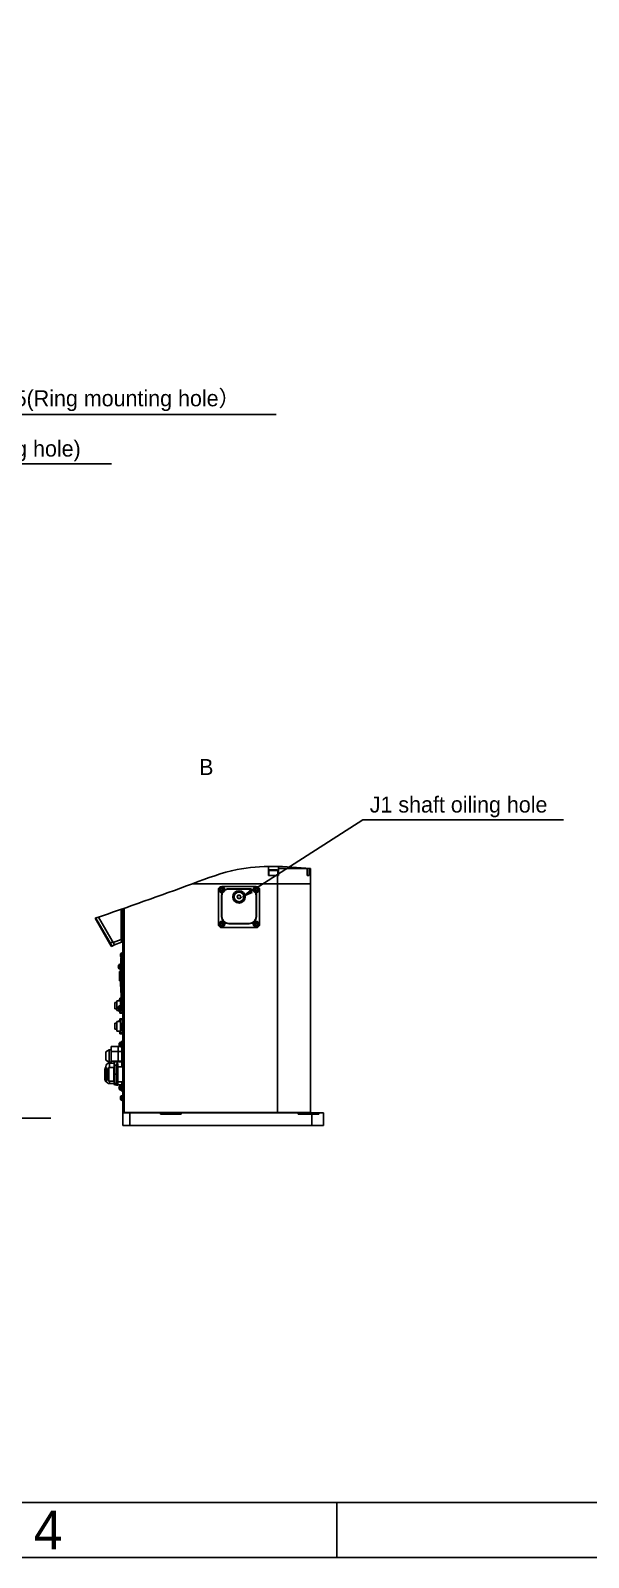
# Model space of a CAD drawing. Header units: millimetres. Extents: x 4061 to 8240, y 107 to 1541.
# Drawn here: x 7099 to 7342, y 115 to 782 of the extents above; entities that cross this region are included whole.
import ezdxf
from ezdxf import colors
from ezdxf.entities.mleader import LeaderData, LeaderLine
from ezdxf.enums import TextEntityAlignment as Align
from ezdxf.math import Vec2, Vec3

# ---------------------------------------------------------------- set-up
doc = ezdxf.new("R2010")
doc.units = ezdxf.units.MM
for name, color, linetype in [('02___PRT_ALL_AXES', 7, 'Continuous'), ('03___PRT_ALL_CURVES', 7, 'Continuous'), ('09_ALL_ROUNDS', 7, 'Continuous'), ('20_ALL_FEATURES', 7, 'Continuous'), ('3_ALL_AXES', 7, 'Continuous'), ('50_ALL_DETAILS', 7, 'Continuous'), ('7_ALL_FEATURES', 7, 'Continuous')]:
    doc.layers.add(name, color=color, linetype=linetype)
doc.styles.add('思源黑', font='SourceHanSansCN-Normal.ttf')

msp = doc.modelspace()

# ---------------------------------------------------------------- linework, layer by layer
at = {"color": 7, "linetype": 'Continuous'}
for p, q in [((7202.648, 417.011), (7202.648, 413.095)), ((7206.998, 413.095), (7206.998, 416.984)), ((7206.998, 416.095), (7219.539, 416.095)), ((7219.539, 413.095), (7219.539, 416.191)), ((7220.448, 413.095), (7220.448, 416.109)), ((7220.448, 416.095), (7221.023, 416.095)), ((7221.023, 309.595), (7221.023, 416.095)), ((7169.6, 409.495), (7221.024, 409.495)), ((7180.823, 406.795), (7180.823, 391.795)), ((7197.323, 408.295), (7182.323, 408.295)), ((7194.323, 407.245), (7185.323, 407.245)), ((7185.323, 407.095), (7185.323, 407.245)), ((7194.323, 407.095), (7185.323, 407.095)), ((7194.323, 407.095), (7194.323, 407.245)), ((7198.823, 391.795), (7198.823, 406.795)), ((7202.648, 413.095), (7206.998, 413.095)), ((7206.623, 413.095), (7206.623, 309.445)), ((7219.539, 413.095), (7220.448, 413.095)), ((7182.323, 404.095), (7182.173, 404.095)), ((7182.173, 404.095), (7182.173, 395.095)), ((7182.323, 404.095), (7182.323, 395.095)), ((7197.323, 404.095), (7197.473, 404.095)), ((7197.323, 395.095), (7197.323, 404.095)), ((7197.473, 395.095), (7197.473, 404.095)), ((7139.123, 398.543), (7139.123, 309.595)), ((7139.723, 398.753), (7139.723, 309.595)), ((7182.323, 395.095), (7182.173, 395.095)), ((7197.323, 395.095), (7197.473, 395.095)), ((7182.323, 390.295), (7197.323, 390.295)), ((7185.323, 392.095), (7194.323, 392.095)), ((7185.323, 392.095), (7185.323, 391.945)), ((7185.323, 391.945), (7194.323, 391.945)), ((7194.323, 392.095), (7194.323, 391.945)), ((7138.073, 374.054), (7138.073, 374.47)), ((7138.373, 374.47), (7139.123, 374.47)), ((7138.373, 373.94), (7138.373, 374.391)), ((7138.373, 373.57), (7139.123, 373.57)), ((7137.623, 371.08), (7138.073, 371.08)), ((7137.623, 367.06), (7137.623, 371.08)), ((7137.623, 367.06), (7138.073, 367.06)), ((7138.073, 364.72), (7138.073, 372.485)), ((7138.373, 354.07), (7138.373, 372.762)), ((7138.223, 366.55), (7138.073, 366.55)), ((7137.462, 358.645), (7137.278, 358.46)), ((7137.278, 358.46), (7137.278, 358.345)), ((7137.278, 354.145), (7137.278, 354.029)), ((7137.278, 354.029), (7137.462, 353.845)), ((7137.773, 358.645), (7137.462, 358.645)), ((7137.462, 358.645), (7137.462, 358.345)), ((7137.462, 354.145), (7137.462, 353.845)), ((7137.462, 353.845), (7137.773, 353.845)), ((7137.773, 359.095), (7137.891, 359.535)), ((7137.773, 359.095), (7137.773, 358.345)), ((7137.773, 354.145), (7137.773, 353.395)), ((7137.773, 353.395), (7137.891, 352.954)), ((7138.373, 359.535), (7137.891, 359.535)), ((7138.373, 354.97), (7139.123, 354.97)), ((7138.373, 354.07), (7139.123, 354.07)), ((7137.462, 349.645), (7137.278, 349.46)), ((7137.278, 349.46), (7137.278, 349.345)), ((7137.773, 349.645), (7137.462, 349.645)), ((7137.462, 349.645), (7137.462, 349.345)), ((7137.773, 350.095), (7137.891, 350.535)), ((7137.773, 350.095), (7137.773, 349.345)), ((7137.891, 352.954), (7139.123, 352.954)), ((7139.123, 350.535), (7137.891, 350.535)), ((7138.973, 353.3), (7138.973, 352.954)), ((7138.973, 350.535), (7138.973, 350.189)), ((7137.278, 345.145), (7137.278, 345.029)), ((7137.278, 345.029), (7137.462, 344.845)), ((7137.462, 345.145), (7137.462, 344.845)), ((7137.462, 344.845), (7137.773, 344.845)), ((7137.773, 345.145), (7137.773, 344.395)), ((7137.773, 344.395), (7137.891, 343.954)), ((7137.891, 343.954), (7139.123, 343.954)), ((7138.973, 344.3), (7138.973, 343.954)), ((7131.281, 328.135), (7131.282, 328.15)), ((7131.281, 328.135), (7131.281, 324.355)), ((7131.282, 328.15), (7131.461, 329.165)), ((7131.282, 324.339), (7131.282, 328.15)), ((7131.461, 329.165), (7131.461, 323.324)), ((7131.92, 329.215), (7131.52, 329.215)), ((7131.52, 323.275), (7131.52, 329.215)), ((7131.92, 329.215), (7131.92, 323.275)), ((7132.46, 328.48), (7131.92, 328.48)), ((7132.85, 328.825), (7132.46, 328.825)), ((7132.46, 323.665), (7132.46, 328.825)), ((7132.85, 323.485), (7132.85, 329.005)), ((7133.09, 329.245), (7135.25, 329.245)), ((7133.09, 323.245), (7133.09, 329.245)), ((7135.433, 329.543), (7135.25, 329.36)), ((7135.25, 323.129), (7135.25, 329.36)), ((7135.433, 330.265), (7135.438, 330.295)), ((7135.433, 322.225), (7135.433, 330.265)), ((7135.438, 330.295), (7136.333, 330.295)), ((7136.333, 330.921), (7136.933, 330.921)), ((7136.333, 321.568), (7136.333, 330.921)), ((7136.933, 330.921), (7136.933, 321.568)), ((7139.123, 329.545), (7136.933, 329.545)), ((7131.281, 324.355), (7131.282, 324.339)), ((7131.461, 323.324), (7131.282, 324.339)), ((7131.52, 323.275), (7131.92, 323.275)), ((7131.92, 324.01), (7132.46, 324.01)), ((7132.46, 323.665), (7132.85, 323.665)), ((7135.25, 323.245), (7133.09, 323.245)), ((7135.25, 323.129), (7135.433, 322.946)), ((7135.438, 322.195), (7135.433, 322.225)), ((7135.438, 322.195), (7136.333, 322.195)), ((7136.333, 326.245), (7135.548, 326.245)), ((7136.933, 321.568), (7136.333, 321.568)), ((7136.933, 322.945), (7139.123, 322.945)), ((7139.123, 309.595), (7221.023, 309.595)), ((7139.123, 309.445), (7226.723, 309.445)), ((7139.123, 309.445), (7139.123, 303.895)), ((7139.273, 309.445), (7139.273, 309.595)), ((7140.173, 309.445), (7140.173, 309.595)), ((7142.123, 309.445), (7142.123, 303.895)), ((7155.623, 309.445), (7155.623, 308.845)), ((7164.623, 308.845), (7155.623, 308.845)), ((7164.623, 309.445), (7164.623, 308.845)), ((7215.623, 309.445), (7215.623, 308.845)), ((7215.623, 308.845), (7224.623, 308.845)), ((7220.873, 309.46), (7220.873, 309.595)), ((7221.623, 303.895), (7221.623, 308.845)), ((7224.623, 308.845), (7224.623, 309.445)), ((7226.723, 303.895), (7226.723, 309.445)), ((7139.123, 303.895), (7226.723, 303.895))]:
    msp.add_line(p, q, dxfattribs=at)
at = {"color": 2}
msp.add_line((7232.499, 115.281), (7232.499, 139.281), dxfattribs=at)
for points in [[(6224.499, 115.281), (6224.499, 1540.881), (8240.499, 1540.881), (8240.499, 115.281)], [(6344.499, 139.281), (6344.499, 1516.881), (8216.499, 1516.881), (8216.499, 139.281)]]:
    msp.add_lwpolyline(points, close=True, dxfattribs=at)
at = {"color": 7, "linetype": 'Continuous'}
msp.add_circle((7189.823, 403.735), 2.7, dxfattribs=at)
for centre, radius, start, end in [((7182.323, 406.795), 1.5, 90, 180), ((7185.323, 404.095), 3, 90, 125.441218), ((7185.323, 404.095), 3.15, 90, 122.826709), ((7194.323, 404.095), 3.15, 57.173295, 90), ((7194.323, 404.095), 3, 54.558783, 90), ((7197.323, 406.795), 1.5, 0, 90), ((7185.323, 404.095), 3.15, 153.205153, 180), ((7185.323, 404.095), 3, 150.98668, 180), ((7194.323, 404.095), 3, 0, 29.013314), ((7194.323, 404.095), 3.15, 0, 26.794838), ((7185.323, 395.095), 3.15, 180, 270), ((7185.323, 395.095), 3, 180, 270), ((7194.323, 395.095), 3.15, 270, 0), ((7194.323, 395.095), 3, 270, 0), ((7182.323, 391.795), 1.5, 180, 270), ((7197.323, 391.795), 1.5, 270, 0), ((7138.223, 374.47), 0.15, 90, 180), ((7138.223, 366.55), 0.15, 180, 270), ((7138.223, 364.72), 0.15, 180, 270), ((7131.52, 329.155), 0.06, 90, 170), ((7133.09, 329.005), 0.24, 90, 180), ((7131.52, 323.335), 0.06, 190, 270), ((7133.09, 323.485), 0.24, 180, 270)]:
    msp.add_arc(centre, radius, start, end, dxfattribs=at)
msp.add_open_spline([(7221.023, 416.056), (7210.172, 417.063), (7192.521, 418.186), (7161.805, 406.453), (7141.267, 399.271), (7127.122, 394.364)], degree=3, knots=[4.1646288, 4.1646288, 4.1646288, 4.1646288, 36.2571474, 56.6027059, 101.672603, 101.672603, 101.672603, 101.672603])
for points, knots in [([(7138.073, 366.361), (7138.073, 366.352), (7138.082, 366.34), (7138.099, 366.329), (7138.126, 366.317), (7138.167, 366.308), (7138.203, 366.305), (7138.223, 366.305)], [0, 0, 0, 0, 0.1425848, 0.2422539, 0.3632667, 0.6596153, 1, 1, 1, 1]), ([(7138.073, 365.287), (7138.073, 365.279), (7138.082, 365.266), (7138.099, 365.255), (7138.126, 365.243), (7138.167, 365.234), (7138.203, 365.231), (7138.223, 365.231)], [0, 0, 0, 0, 0.1425848, 0.2422539, 0.3632667, 0.6596153, 1, 1, 1, 1]), ([(7137.891, 359.535), (7137.855, 359.4), (7137.795, 359.129), (7137.773, 358.851), (7137.773, 358.713)], [0, 0, 0, 0, 0.5035588, 1, 1, 1, 1]), ([(7137.773, 358.713), (7137.773, 358.621), (7137.779, 358.497), (7137.794, 358.375), (7137.798, 358.345)], [0, 0, 0, 0, 0.7491956, 1, 1, 1, 1]), ([(7137.798, 354.145), (7137.794, 354.114), (7137.779, 353.992), (7137.773, 353.869), (7137.773, 353.776)], [0, 0, 0, 0, 0.2508044, 1, 1, 1, 1]), ([(7137.773, 353.776), (7137.773, 353.682), (7137.779, 353.555), (7137.795, 353.429), (7137.799, 353.398)], [0, 0, 0, 0, 0.749152, 1, 1, 1, 1]), ([(7137.799, 353.398), (7137.804, 353.36), (7137.828, 353.211), (7137.861, 353.063), (7137.891, 352.954)], [0, 0, 0, 0, 0.2483113, 1, 1, 1, 1]), ([(7137.891, 350.535), (7137.855, 350.4), (7137.795, 350.129), (7137.773, 349.851), (7137.773, 349.713)], [0, 0, 0, 0, 0.5035588, 1, 1, 1, 1]), ([(7137.773, 349.713), (7137.773, 349.621), (7137.779, 349.497), (7137.794, 349.375), (7137.798, 349.345)], [0, 0, 0, 0, 0.7491956, 1, 1, 1, 1]), ([(7137.798, 345.145), (7137.794, 345.114), (7137.779, 344.992), (7137.773, 344.869), (7137.773, 344.776)], [0, 0, 0, 0, 0.2508044, 1, 1, 1, 1]), ([(7137.773, 344.776), (7137.773, 344.682), (7137.779, 344.555), (7137.795, 344.429), (7137.799, 344.398)], [0, 0, 0, 0, 0.749152, 1, 1, 1, 1]), ([(7137.799, 344.398), (7137.804, 344.36), (7137.828, 344.211), (7137.861, 344.063), (7137.891, 343.954)], [0, 0, 0, 0, 0.2483113, 1, 1, 1, 1]), ([(7135.548, 326.245), (7135.531, 326.413), (7135.5, 326.75), (7135.465, 327.256), (7135.442, 327.762), (7135.436, 328.27), (7135.442, 328.777), (7135.465, 329.283), (7135.5, 329.789), (7135.531, 330.126), (7135.548, 330.295)], [0, 0, 0, 0, 0.1250708, 0.2500864, 0.3750565, 0.5, 0.6249435, 0.7499136, 0.8749292, 1, 1, 1, 1]), ([(7135.548, 322.195), (7135.531, 322.363), (7135.5, 322.7), (7135.465, 323.206), (7135.442, 323.712), (7135.436, 324.22), (7135.442, 324.727), (7135.465, 325.233), (7135.5, 325.739), (7135.531, 326.076), (7135.548, 326.245)], [0, 0, 0, 0, 0.1250708, 0.2500864, 0.3750565, 0.5, 0.6249435, 0.7499136, 0.8749292, 1, 1, 1, 1])]:
    msp.add_open_spline(points, degree=3, knots=knots, dxfattribs=at)
at = {"layer": '02___PRT_ALL_AXES', "color": 7, "linetype": 'Continuous'}
for p, q in [((7138.523, 377.341), (7138.523, 375.926)), ((7139.123, 377.263), (7138.523, 377.263)), ((7139.123, 376.538), (7138.523, 376.538)), ((7139.123, 375.926), (7138.523, 375.926)), ((7139.123, 377.375), (7138.91, 377.375)), ((7138.073, 359.179), (7138.373, 359.179)), ((7138.073, 357.506), (7138.373, 357.506)), ((7138.973, 354.07), (7138.973, 353.3)), ((7138.073, 353.31), (7138.973, 353.31)), ((7138.073, 350.179), (7138.973, 350.179)), ((7138.073, 348.506), (7138.973, 348.506)), ((7139.123, 353.3), (7138.973, 353.3)), ((7139.123, 350.189), (7138.973, 350.189)), ((7138.973, 350.189), (7138.973, 347.879)), ((7138.073, 345.571), (7138.973, 345.571)), ((7138.073, 344.31), (7138.973, 344.31)), ((7138.973, 346.31), (7138.973, 344.3)), ((7139.123, 344.3), (7138.973, 344.3))]:
    msp.add_line(p, q, dxfattribs=at)
at = {"layer": '03___PRT_ALL_CURVES', "color": 4, "linetype": 'Continuous'}
for p, q in [((7138.223, 377.191), (7138.223, 376.111)), ((7138.223, 374.575), (7138.223, 375.915)), ((7138.223, 363.275), (7138.223, 371.965)), ((7138.223, 363.079), (7138.223, 361.999))]:
    msp.add_line(p, q, dxfattribs=at)
at = {"layer": '09_ALL_ROUNDS', "color": 7, "linetype": 'Continuous'}
for p, q in [((7138.223, 374.575), (7138.223, 375.315)), ((7138.223, 374.655), (7139.123, 374.655)), ((7138.373, 375.465), (7139.123, 375.465)), ((7138.373, 374.575), (7138.373, 375.465)), ((7138.373, 375.456), (7139.123, 375.456)), ((7138.373, 375.246), (7139.123, 375.246)), ((7138.223, 363.874), (7138.223, 371.965)), ((7138.223, 364.534), (7138.373, 364.534)), ((7138.673, 340.795), (7139.123, 340.795)), ((7138.673, 329.545), (7138.673, 340.795)), ((7138.673, 339.295), (7139.123, 339.295)), ((7138.673, 318.895), (7138.673, 322.945)), ((7138.673, 320.395), (7139.123, 320.395)), ((7138.673, 318.895), (7139.123, 318.895))]:
    msp.add_line(p, q, dxfattribs=at)
for centre, radius, start, end in [((7138.373, 375.315), 0.15, 90, 180), ((7138.367, 375.309), 0.144, 177.368541, 179.997301), ((7138.367, 363.88), 0.144, 180.002699, 182.63152), ((7138.373, 363.874), 0.15, 180, 270)]:
    msp.add_arc(centre, radius, start, end, dxfattribs=at)
for points, knots in [([(7138.223, 375.315), (7138.224, 375.352), (7138.259, 375.427), (7138.335, 375.456), (7138.373, 375.456)], [0, 0, 0, 0, 0.4974428, 1, 1, 1, 1]), ([(7138.223, 375.099), (7138.223, 375.136), (7138.255, 375.215), (7138.334, 375.246), (7138.373, 375.246)], [0, 0, 0, 0, 0.4973342, 1, 1, 1, 1]), ([(7138.223, 364.09), (7138.223, 364.053), (7138.255, 363.974), (7138.334, 363.943), (7138.373, 363.943)], [0, 0, 0, 0, 0.4973342, 1, 1, 1, 1]), ([(7138.223, 363.874), (7138.224, 363.837), (7138.259, 363.762), (7138.335, 363.733), (7138.373, 363.733)], [0, 0, 0, 0, 0.4974428, 1, 1, 1, 1])]:
    msp.add_open_spline(points, degree=3, knots=knots, dxfattribs=at)
at = {"layer": '20_ALL_FEATURES', "color": 7, "linetype": 'Continuous'}
for p, q in [((7202.873, 415.195), (7206.773, 415.195)), ((7202.873, 413.095), (7202.873, 415.195)), ((7206.473, 415.495), (7203.173, 415.495)), ((7206.773, 413.095), (7206.773, 415.195)), ((7188.957, 403.716), (7189.374, 404.475)), ((7189.406, 402.976), (7188.957, 403.716)), ((7189.374, 404.475), (7190.24, 404.494)), ((7190.271, 402.994), (7189.406, 402.976)), ((7190.24, 404.494), (7190.688, 403.753)), ((7190.688, 403.753), (7190.271, 402.994)), ((7134.104, 382.271), (7127.122, 394.364)), ((7134.513, 382.161), (7127.41, 394.465)), ((7135.553, 382.761), (7128.565, 394.865)), ((7138.456, 385.171), (7138.456, 398.31)), ((7138.973, 384.466), (7138.973, 398.49)), ((7138.973, 397.813), (7139.123, 397.813)), ((7139.123, 386.843), (7138.973, 386.843)), ((7133.26, 383.706), (7133.258, 383.71)), ((7133.272, 383.712), (7133.26, 383.706)), ((7133.294, 383.658), (7133.287, 383.653)), ((7133.36, 383.525), (7133.36, 383.524)), ((7133.385, 383.488), (7133.383, 383.494)), ((7133.408, 383.443), (7133.407, 383.443)), ((7133.422, 383.452), (7133.411, 383.445)), ((7133.469, 383.345), (7133.48, 383.352)), ((7133.496, 383.323), (7133.482, 383.315)), ((7133.488, 383.312), (7133.499, 383.319)), ((7134.803, 384.06), (7133.504, 383.31)), ((7133.517, 383.262), (7133.517, 383.263)), ((7134.513, 382.161), (7135.553, 382.761)), ((7134.907, 383.879), (7138.456, 385.171)), ((7138.578, 383.903), (7135.533, 382.795)), ((7138.973, 385.546), (7139.123, 385.546)), ((7135.628, 357.595), (7136.528, 357.595)), ((7135.628, 354.895), (7135.628, 357.595)), ((7135.628, 354.895), (7136.528, 354.895)), ((7136.528, 358.345), (7138.073, 358.345)), ((7136.528, 354.145), (7136.528, 358.345)), ((7136.528, 354.145), (7138.073, 354.145)), ((7138.073, 356.054), (7138.073, 359.179)), ((7138.073, 353.31), (7138.073, 354.485)), ((7135.628, 348.595), (7136.528, 348.595)), ((7135.628, 345.895), (7135.628, 348.595)), ((7136.528, 349.345), (7138.073, 349.345)), ((7136.528, 345.145), (7136.528, 349.345)), ((7138.073, 347.379), (7138.073, 350.179)), ((7138.073, 346.967), (7138.073, 347.222)), ((7138.073, 344.31), (7138.073, 346.81)), ((7135.628, 345.895), (7136.528, 345.895)), ((7136.528, 345.145), (7138.073, 345.145)), ((7133.153, 336.895), (7131.653, 336.029)), ((7131.653, 332.361), (7131.653, 336.029)), ((7134.053, 336.895), (7133.153, 336.895)), ((7133.153, 331.495), (7133.153, 336.895)), ((7134.053, 338.351), (7137.053, 338.351)), ((7134.053, 331.165), (7134.053, 338.351)), ((7134.053, 336.199), (7137.053, 336.199)), ((7137.053, 338.351), (7137.053, 331.72)), ((7137.053, 336.985), (7137.143, 336.985)), ((7137.902, 338.351), (7137.143, 338.351)), ((7137.143, 331.72), (7137.143, 338.351)), ((7138.673, 336.199), (7137.143, 336.199)), ((7138.523, 338.351), (7138.31, 338.351)), ((7133.153, 331.495), (7131.653, 332.361)), ((7131.773, 329.665), (7131.773, 329.215)), ((7134.053, 331.495), (7133.153, 331.495)), ((7133.273, 331.165), (7135.373, 331.165)), ((7133.273, 331.165), (7133.273, 329.245)), ((7134.053, 332.043), (7137.053, 332.043)), ((7135.373, 331.195), (7135.445, 331.71)), ((7135.373, 331.194), (7135.373, 329.483)), ((7135.446, 331.72), (7138.673, 331.72)), ((7135.446, 331.72), (7135.446, 331.71)), ((7138.673, 331.71), (7135.446, 331.71)), ((7138.673, 332.043), (7137.143, 332.043)), ((7133.273, 323.245), (7133.273, 322.225)), ((7133.273, 322.225), (7135.373, 322.225)), ((7135.373, 323.006), (7135.373, 322.195)), ((7135.373, 322.195), (7135.446, 321.67)), ((7135.446, 321.679), (7136.333, 321.679)), ((7135.446, 321.679), (7135.446, 321.67)), ((7135.446, 321.67), (7136.333, 321.67)), ((7136.933, 321.679), (7138.523, 321.679)), ((7136.933, 321.67), (7138.523, 321.67))]:
    msp.add_line(p, q, dxfattribs=at)
for radius in [2.4, 2.1]:
    msp.add_circle((7189.823, 403.735), radius, dxfattribs=at)
for centre, radius, start, end in [((7203.173, 415.195), 0.3, 90, 180), ((7206.473, 415.195), 0.3, 0, 90), ((7189.823, 403.735), 0.75, 91.211346, 270.0553), ((7189.823, 403.735), 0.75, 271.211346, 90.0553), ((7134.843, 384.378), 1.719, 200.324938, 203.018742), ((7135.059, 384.451), 1.947, 202.51456, 202.739211), ((7134.889, 384.299), 1.72, 200.292226, 201.918616), ((7134.886, 384.298), 1.717, 201.918753, 203.019565), ((7133.841, 383.802), 0.555, 207.377488, 209.978332), ((7133.954, 383.679), 0.601, 195.71904, 197.996724), ((7133.581, 383.635), 0.246, 215.70403, 216.228547), ((7133.545, 383.609), 0.201, 216.180751, 218.135624), ((7133.535, 383.545), 0.16, 201.046768, 201.820722), ((7133.888, 383.72), 0.555, 210.021668, 212.622512), ((7134.84, 384.378), 1.717, 216.980422, 218.038866), ((7134.444, 383.982), 1.174, 217.229109, 217.593816), ((7134.888, 384.3), 1.719, 216.981258, 219.675053), ((7134.563, 384.073), 1.324, 217.589362, 217.77427), ((7134.616, 384.114), 1.391, 217.773987, 219.489848), ((7134.363, 382.421), 0.3, 210, 300), ((7138.373, 384.466), 0.6, 290, 0), ((7133.273, 329.665), 1.5, 90, 180), ((7133.273, 323.725), 1.5, 197.541456, 270), ((7143.417, 322.797), 8.045, 178.540305, 179.997774)]:
    msp.add_arc(centre, radius, start, end, dxfattribs=at)
for points, knots in [([(7133.26, 383.706), (7133.264, 383.699), (7133.269, 383.685), (7133.276, 383.67), (7133.281, 383.661), (7133.284, 383.657), (7133.285, 383.655), (7133.287, 383.653), (7133.287, 383.653)], [0, 0, 0, 0, 0.4036972, 0.7219949, 0.8394731, 0.9253136, 0.9781558, 1, 1, 1, 1]), ([(7133.276, 383.672), (7133.276, 383.672), (7133.275, 383.672), (7133.274, 383.673), (7133.273, 383.676), (7133.271, 383.68), (7133.267, 383.688), (7133.265, 383.695), (7133.263, 383.699)], [0, 0, 0, 0, 0.0185172, 0.0678001, 0.1493488, 0.2623794, 0.5776786, 1, 1, 1, 1]), ([(7133.364, 383.527), (7133.359, 383.531), (7133.35, 383.543), (7133.336, 383.566), (7133.32, 383.595), (7133.311, 383.616), (7133.306, 383.627)], [0, 0, 0, 0, 0.1601377, 0.4055125, 0.7004187, 1, 1, 1, 1]), ([(7133.36, 383.524), (7133.362, 383.521), (7133.369, 383.51), (7133.376, 383.5), (7133.381, 383.492)], [0, 0, 0, 0, 0.2708275, 1, 1, 1, 1]), ([(7133.389, 383.507), (7133.387, 383.508), (7133.378, 383.515), (7133.37, 383.521), (7133.364, 383.527)], [0, 0, 0, 0, 0.2538121, 1, 1, 1, 1]), ([(7133.407, 383.443), (7133.405, 383.447), (7133.397, 383.461), (7133.39, 383.475), (7133.386, 383.486)], [0, 0, 0, 0, 0.2815505, 1, 1, 1, 1]), ([(7133.406, 383.477), (7133.407, 383.474), (7133.408, 383.464), (7133.409, 383.453), (7133.411, 383.445)], [0, 0, 0, 0, 0.2538121, 1, 1, 1, 1]), ([(7133.411, 383.445), (7133.412, 383.439), (7133.419, 383.425), (7133.431, 383.401), (7133.449, 383.373), (7133.462, 383.354), (7133.469, 383.345)], [0, 0, 0, 0, 0.1601377, 0.4055125, 0.7004187, 1, 1, 1, 1]), ([(7133.482, 383.315), (7133.483, 383.316), (7133.485, 383.314), (7133.487, 383.313), (7133.488, 383.312)], [0, 0, 0, 0, 0.2984027, 1, 1, 1, 1]), ([(7133.482, 383.314), (7133.482, 383.314), (7133.482, 383.315), (7133.482, 383.315), (7133.482, 383.315)], [0, 0, 0, 0, 0.3738922, 1, 1, 1, 1]), ([(7133.514, 383.266), (7133.51, 383.272), (7133.503, 383.282), (7133.493, 383.296), (7133.486, 383.306), (7133.483, 383.312), (7133.482, 383.314)], [0, 0, 0, 0, 0.3614757, 0.6615247, 0.879178, 1, 1, 1, 1]), ([(7133.488, 383.312), (7133.49, 383.31), (7133.498, 383.303), (7133.506, 383.297), (7133.513, 383.292)], [0, 0, 0, 0, 0.2464533, 1, 1, 1, 1]), ([(7133.492, 383.296), (7133.492, 383.296), (7133.493, 383.295), (7133.493, 383.294), (7133.495, 383.292), (7133.497, 383.288), (7133.502, 383.281), (7133.507, 383.275), (7133.509, 383.272)], [0, 0, 0, 0, 0.0185174, 0.0677999, 0.1493479, 0.2623778, 0.5776762, 1, 1, 1, 1]), ([(7138.456, 385.171), (7138.483, 385.015), (7138.529, 384.723), (7138.573, 384.376), (7138.592, 384.147), (7138.598, 384.023), (7138.594, 383.953), (7138.588, 383.906), (7138.578, 383.903)], [0, 0, 0, 0, 0.3705175, 0.6921037, 0.8179627, 0.9130749, 0.9738642, 1, 1, 1, 1]), ([(7138.973, 385.123), (7138.973, 385.136), (7138.899, 385.142), (7138.813, 385.16), (7138.642, 385.166), (7138.521, 385.17), (7138.456, 385.171)], [0, 0, 0, 0, 0.0751065, 0.2911509, 0.6231101, 1, 1, 1, 1]), ([(7135.446, 331.71), (7135.435, 331.617), (7135.393, 331.246), (7135.373, 330.872), (7135.373, 330.592)], [0, 0, 0, 0, 0.2507114, 1, 1, 1, 1]), ([(7135.373, 330.592), (7135.373, 330.343), (7135.389, 330.01), (7135.422, 329.679), (7135.432, 329.597)], [0, 0, 0, 0, 0.7494132, 1, 1, 1, 1]), ([(7135.373, 322.797), (7135.373, 322.704), (7135.379, 322.331), (7135.412, 321.958), (7135.446, 321.679)], [0, 0, 0, 0, 0.2495627, 1, 1, 1, 1])]:
    msp.add_open_spline(points, degree=3, knots=knots, dxfattribs=at)
at = {"layer": '3_ALL_AXES', "color": 7, "linetype": 'Continuous'}
for p, q in [((7137.255, 373.846), (7137.255, 372.693)), ((7137.92, 374.29), (7138.01, 374.29)), ((7137.92, 374.29), (7137.92, 372.25)), ((7138.01, 374.29), (7138.01, 372.25)), ((7138.01, 374.054), (7138.223, 374.054)), ((7138.155, 377.718), (7138.155, 378.871)), ((7138.223, 374.575), (7138.373, 374.575)), ((7138.223, 374.575), (7138.223, 371.965)), ((7138.373, 374.575), (7138.373, 374.391)), ((7138.373, 373.945), (7138.373, 372.762)), ((7138.91, 379.315), (7138.82, 379.315)), ((7138.82, 377.275), (7138.82, 379.315)), ((7138.91, 377.275), (7138.82, 377.275)), ((7138.91, 377.275), (7138.91, 379.315)), ((7139.123, 379.079), (7138.91, 379.079)), ((7139.123, 377.51), (7138.91, 377.51)), ((7137.92, 372.25), (7138.01, 372.25)), ((7138.01, 372.485), (7138.223, 372.485)), ((7138.223, 371.965), (7138.373, 371.965)), ((7137.255, 355.846), (7137.255, 354.693)), ((7137.92, 356.29), (7138.01, 356.29)), ((7137.92, 356.29), (7137.92, 354.25)), ((7137.92, 354.25), (7138.01, 354.25)), ((7138.01, 356.29), (7138.01, 354.25)), ((7138.01, 356.054), (7138.223, 356.054)), ((7138.01, 354.485), (7138.223, 354.485)), ((7138.223, 356.575), (7138.373, 356.575)), ((7138.223, 356.575), (7138.223, 353.965)), ((7138.223, 353.965), (7138.373, 353.965)), ((7138.373, 354.07), (7138.373, 353.965)), ((7138.155, 346.518), (7138.155, 347.671)), ((7138.82, 348.115), (7138.91, 348.115)), ((7138.82, 346.075), (7138.82, 348.115)), ((7138.91, 346.075), (7138.91, 348.115)), ((7138.91, 347.879), (7139.123, 347.879)), ((7138.31, 340.315), (7138.22, 340.315)), ((7138.22, 338.275), (7138.22, 340.315)), ((7138.31, 338.275), (7138.31, 340.315)), ((7138.523, 340.079), (7138.31, 340.079)), ((7138.673, 340.6), (7138.523, 340.6)), ((7138.523, 337.99), (7138.523, 340.6)), ((7138.82, 346.075), (7138.91, 346.075)), ((7138.91, 346.31), (7139.123, 346.31)), ((7137.555, 338.718), (7137.555, 339.871)), ((7138.31, 338.275), (7138.22, 338.275)), ((7138.523, 338.51), (7138.31, 338.51)), ((7138.673, 337.99), (7138.523, 337.99)), ((7137.555, 319.818), (7137.555, 320.971)), ((7138.31, 321.415), (7138.22, 321.415)), ((7138.22, 319.375), (7138.22, 321.415)), ((7138.31, 319.375), (7138.31, 321.415)), ((7138.523, 321.179), (7138.31, 321.179)), ((7138.673, 321.7), (7138.523, 321.7)), ((7138.523, 319.09), (7138.523, 321.7)), ((7138.155, 315.318), (7138.155, 316.471)), ((7138.31, 319.375), (7138.22, 319.375)), ((7138.523, 319.61), (7138.31, 319.61)), ((7138.673, 319.09), (7138.523, 319.09)), ((7138.91, 316.915), (7138.82, 316.915)), ((7138.82, 314.875), (7138.82, 316.915)), ((7138.91, 314.875), (7138.82, 314.875)), ((7138.91, 314.875), (7138.91, 316.915)), ((7139.123, 316.679), (7138.91, 316.679)), ((7139.123, 315.11), (7138.91, 315.11))]:
    msp.add_line(p, q, dxfattribs=at)
for centre, radius in [((7182.323, 406.795), 1.305), ((7182.323, 406.795), 1.02), ((7182.323, 406.795), 0.577), ((7197.323, 406.795), 1.305), ((7197.323, 406.795), 1.02), ((7197.323, 406.795), 0.577), ((7182.323, 391.795), 1.305), ((7182.323, 391.795), 1.02), ((7182.323, 391.795), 0.577), ((7197.323, 391.795), 1.305), ((7197.323, 391.795), 1.02), ((7197.323, 391.795), 0.577)]:
    msp.add_circle(centre, radius, dxfattribs=at)
for centre, radius, start, end in [((7137.92, 373.57), 0.72, 90, 157.380135), ((7139.54, 378.295), 1.5, 157.380135, 160.123126), ((7139.54, 378.295), 1.5, 199.876874, 202.619865), ((7138.82, 378.595), 0.72, 90, 157.380135), ((7138.82, 377.995), 0.72, 202.619865, 270), ((7137.92, 372.97), 0.72, 202.619865, 270), ((7137.92, 355.57), 0.72, 90, 157.380135), ((7137.92, 354.97), 0.72, 202.619865, 270), ((7138.82, 347.395), 0.72, 90, 157.380135), ((7138.22, 339.595), 0.72, 90, 157.380135), ((7138.82, 346.795), 0.72, 202.619865, 270), ((7138.94, 339.295), 1.5, 157.380135, 160.123126), ((7138.94, 339.295), 1.5, 199.876874, 202.619865), ((7138.22, 338.995), 0.72, 202.619865, 270), ((7138.94, 320.395), 1.5, 157.380135, 160.123126), ((7138.22, 320.695), 0.72, 90, 157.380135), ((7138.94, 320.395), 1.5, 199.876874, 202.619865), ((7138.22, 320.095), 0.72, 202.619865, 270), ((7139.54, 315.895), 1.5, 157.380135, 160.123126), ((7139.54, 315.895), 1.5, 199.876874, 202.619865), ((7138.82, 316.195), 0.72, 90, 157.380135), ((7138.82, 315.595), 0.72, 202.619865, 270)]:
    msp.add_arc(centre, radius, start, end, dxfattribs=at)
at = {"layer": '7_ALL_FEATURES', "color": 7, "linetype": 'Continuous'}
for p, q in [((7181.813, 406.922), (7182.195, 406.922)), ((7181.813, 406.667), (7181.813, 406.922)), ((7182.195, 407.305), (7182.45, 407.305)), ((7182.195, 406.922), (7182.195, 407.305)), ((7182.45, 407.305), (7182.45, 406.922)), ((7182.45, 406.922), (7182.833, 406.922)), ((7182.833, 406.922), (7182.833, 406.667)), ((7196.813, 406.922), (7197.195, 406.922)), ((7196.813, 406.667), (7196.813, 406.922)), ((7197.195, 407.305), (7197.45, 407.305)), ((7197.195, 406.922), (7197.195, 407.305)), ((7197.45, 407.305), (7197.45, 406.922)), ((7197.45, 406.922), (7197.833, 406.922)), ((7197.833, 406.922), (7197.833, 406.667)), ((7182.195, 406.667), (7181.813, 406.667)), ((7182.195, 406.285), (7182.195, 406.667)), ((7182.45, 406.285), (7182.195, 406.285)), ((7182.833, 406.667), (7182.45, 406.667)), ((7182.45, 406.667), (7182.45, 406.285)), ((7197.195, 406.667), (7196.813, 406.667)), ((7197.195, 406.285), (7197.195, 406.667)), ((7197.45, 406.285), (7197.195, 406.285)), ((7197.833, 406.667), (7197.45, 406.667)), ((7197.45, 406.667), (7197.45, 406.285)), ((7181.813, 391.922), (7182.195, 391.922)), ((7181.813, 391.667), (7181.813, 391.922)), ((7182.195, 391.667), (7181.813, 391.667)), ((7182.195, 392.305), (7182.45, 392.305)), ((7182.195, 391.922), (7182.195, 392.305)), ((7182.195, 391.285), (7182.195, 391.667)), ((7182.45, 391.285), (7182.195, 391.285)), ((7182.45, 392.305), (7182.45, 391.922)), ((7182.45, 391.922), (7182.833, 391.922)), ((7182.833, 391.667), (7182.45, 391.667)), ((7182.45, 391.667), (7182.45, 391.285)), ((7182.833, 391.922), (7182.833, 391.667)), ((7196.813, 391.922), (7197.195, 391.922)), ((7196.813, 391.667), (7196.813, 391.922)), ((7197.195, 391.667), (7196.813, 391.667)), ((7197.195, 392.305), (7197.45, 392.305)), ((7197.195, 391.922), (7197.195, 392.305)), ((7197.195, 391.285), (7197.195, 391.667)), ((7197.45, 391.285), (7197.195, 391.285)), ((7197.45, 392.305), (7197.45, 391.922)), ((7197.45, 391.922), (7197.833, 391.922)), ((7197.833, 391.667), (7197.45, 391.667)), ((7197.45, 391.667), (7197.45, 391.285)), ((7197.833, 391.922), (7197.833, 391.667)), ((7137.15, 373.397), (7137.235, 373.397)), ((7137.229, 373.78), (7137.235, 373.78)), ((7138.05, 378.422), (7138.135, 378.422)), ((7138.135, 378.167), (7138.05, 378.167)), ((7138.129, 378.805), (7138.135, 378.805)), ((7138.135, 377.785), (7138.129, 377.785)), ((7137.235, 373.142), (7137.15, 373.142)), ((7137.235, 372.76), (7137.229, 372.76)), ((7137.15, 355.397), (7137.235, 355.397)), ((7137.235, 355.142), (7137.15, 355.142)), ((7137.229, 355.78), (7137.235, 355.78)), ((7137.235, 354.76), (7137.229, 354.76)), ((7138.05, 347.222), (7138.135, 347.222)), ((7138.135, 346.967), (7138.05, 346.967)), ((7138.129, 347.605), (7138.135, 347.605)), ((7138.135, 346.585), (7138.129, 346.585)), ((7137.45, 339.422), (7137.535, 339.422)), ((7137.535, 339.167), (7137.45, 339.167)), ((7137.529, 339.805), (7137.535, 339.805)), ((7137.535, 338.785), (7137.529, 338.785)), ((7137.45, 320.522), (7137.535, 320.522)), ((7137.535, 320.267), (7137.45, 320.267)), ((7137.529, 320.905), (7137.535, 320.905)), ((7137.535, 319.885), (7137.529, 319.885)), ((7138.05, 316.022), (7138.135, 316.022)), ((7138.135, 315.767), (7138.05, 315.767)), ((7138.129, 316.405), (7138.135, 316.405)), ((7138.135, 315.385), (7138.129, 315.385))]:
    msp.add_line(p, q, dxfattribs=at)
for centre, radius, start, end in [((7138.64, 373.27), 1.495, 160.047868, 175.106221), ((7138.64, 373.27), 1.5, 157.380135, 160.123126), ((7138.64, 373.27), 1.411, 174.814265, 185.185735), ((7139.54, 378.295), 1.495, 160.047868, 175.106221), ((7139.54, 378.295), 1.495, 184.893779, 199.952132), ((7139.54, 378.295), 1.411, 174.814265, 185.185735), ((7138.64, 373.27), 1.495, 184.893779, 199.952132), ((7138.64, 373.27), 1.5, 199.876874, 202.619865), ((7138.64, 355.27), 1.495, 160.047868, 175.106221), ((7138.64, 355.27), 1.495, 184.893779, 199.952132), ((7138.64, 355.27), 1.5, 157.380135, 160.123126), ((7138.64, 355.27), 1.411, 174.814265, 185.185735), ((7138.64, 355.27), 1.5, 199.876874, 202.619865), ((7139.54, 347.095), 1.495, 160.047868, 175.106221), ((7139.54, 347.095), 1.495, 184.893779, 199.952132), ((7139.54, 347.095), 1.5, 157.380135, 160.123126), ((7139.54, 347.095), 1.411, 174.814265, 185.185735), ((7139.54, 347.095), 1.5, 199.876874, 202.619865), ((7138.94, 339.295), 1.495, 160.047868, 175.106221), ((7138.94, 339.295), 1.495, 184.893779, 199.952132), ((7138.94, 339.295), 1.411, 174.814265, 185.185735), ((7138.94, 320.395), 1.495, 160.047868, 175.106221), ((7138.94, 320.395), 1.495, 184.893779, 199.952132), ((7138.94, 320.395), 1.411, 174.814265, 185.185735), ((7139.54, 315.895), 1.495, 160.047868, 175.106221), ((7139.54, 315.895), 1.495, 184.893779, 199.952132), ((7139.54, 315.895), 1.411, 174.814265, 185.185735)]:
    msp.add_arc(centre, radius, start, end, dxfattribs=at)

# ---------------------------------------------------------------- texts
at = {"color": 2, "style": '思源黑'}
msp.add_text('4', height=16.8, dxfattribs=at).set_placement((7106.499, 127.281), align=Align.MIDDLE_CENTER)
at = {"layer": '50_ALL_DETAILS', "color": 7, "linetype": 'Continuous', "insert": (7172.432, 463.924), "char_height": 7, "width": 4.22315, "attachment_point": 1, "line_spacing_factor": 0.9, "style": '思源黑'}
msp.add_mtext('B', dxfattribs=at)

# ---------------------------------------------------------------- leaders
ml = msp.add_multileader_mtext('Standard')
ml.set_content('{\\C256;2}×{\\C256;M8depth 15(Ring mounting hole）}', style='思源黑')
ml.set_leader_properties()
ml.build(insert=Vec2(0, 0))
ml.multileader.update_dxf_attribs({"text_left_attachment_type": 5, "text_right_attachment_type": 5, "dogleg_length": 1, "arrow_head_size": 6})
ctx = ml.context
ctx.base_point, ctx.char_height, ctx.arrow_head_size, ctx.plane_origin = Vec3(7035.026, 614.369), 7, 6, Vec3(7020.355, 653.369)
ctx.left_attachment, ctx.right_attachment = 5, 5
notes = []
notes.append((ctx, [(0, (1, 1, 0), (7034.026, 614.369), (1, 0), 1, [(0, [(7020.355, 653.369)], 0, [])])]))
ctx.mtext.insert, ctx.mtext.flow_direction = Vec3(7037.026, 624.946), 5
ml = msp.add_multileader_mtext('Standard')
ml.set_content('{\\C256;4}×φ{\\C256;16(mounting hole)}', style='思源黑')
ml.set_leader_properties()
ml.build(insert=Vec2(0, 0))
ml.multileader.update_dxf_attribs({"text_left_attachment_type": 5, "text_right_attachment_type": 5, "dogleg_length": 1, "arrow_head_size": 6})
ctx = ml.context
ctx.base_point, ctx.char_height, ctx.arrow_head_size, ctx.plane_origin = Vec3(7026.567, 592.784), 7, 6, Vec3(7002.911, 639.869)
ctx.left_attachment, ctx.right_attachment = 5, 5
notes.append((ctx, [(0, (1, 1, 0), (7025.567, 592.784), (1, 0), 1, [(0, [(7002.911, 639.869)], 0, [])])]))
ctx.mtext.insert, ctx.mtext.flow_direction = Vec3(7028.567, 602.987), 5
ml = msp.add_multileader_mtext('Standard')
ml.set_content('{\\C256;J1 shaft oiling hole}', style='思源黑')
ml.set_leader_properties()
ml.build(insert=Vec2(0, 0))
ml.multileader.update_dxf_attribs({"text_left_attachment_type": 5, "text_right_attachment_type": 5, "dogleg_length": 1, "arrow_head_size": 6})
ctx = ml.context
ctx.base_point, ctx.char_height, ctx.arrow_head_size, ctx.plane_origin = Vec3(7244.863, 437.412), 7, 6, Vec3(7190.271, 402.994)
ctx.left_attachment, ctx.right_attachment = 5, 5
notes.append((ctx, [(0, (1, 1, 0), (7243.863, 437.412), (1, 0), 1, [(0, [(7190.271, 402.994)], 0, [])])]))
ctx.mtext.insert, ctx.mtext.flow_direction = Vec3(7246.863, 447.55), 5
ml = msp.add_multileader_mtext('Standard')
ml.set_content('{\\C7;user air duct }5（φ12 blue）\\Pclean-type model use', style='思源黑')
ml.set_leader_properties()
ml.build(insert=Vec2(0, 0))
ml.multileader.update_dxf_attribs({"text_left_attachment_type": 5, "text_right_attachment_type": 5, "dogleg_length": 1, "arrow_head_size": 6})
ctx = ml.context
ctx.base_point, ctx.char_height, ctx.arrow_head_size, ctx.plane_origin = Vec3(6982.859, 307.084), 7, 6, Vec3(6954.366, 326.561)
ctx.left_attachment, ctx.right_attachment = 5, 5
notes.append((ctx, [(0, (1, 1, 0), (6981.859, 307.084), (1, 0), 1, [(0, [(6954.366, 326.561)], 0, [])])]))
ctx.mtext.insert, ctx.mtext.flow_direction = Vec3(6984.859, 329.794), 5
for ctx, leaders in notes:
    for number, flags, end, landing, length, lines in leaders:
        leader = LeaderData()
        leader.index, (leader.has_last_leader_line, leader.has_dogleg_vector, leader.attachment_direction) = number, flags
        leader.last_leader_point, leader.dogleg_vector, leader.dogleg_length = Vec3(end), Vec3(landing), length
        for number, points, colour, breaks in lines:
            line = LeaderLine()
            line.index, line.vertices, line.color, line.breaks = number, Vec3.list(points), colors.encode_raw_color(colour), breaks
            leader.lines.append(line)
        ctx.leaders.append(leader)

doc.saveas('drawing.dxf')
